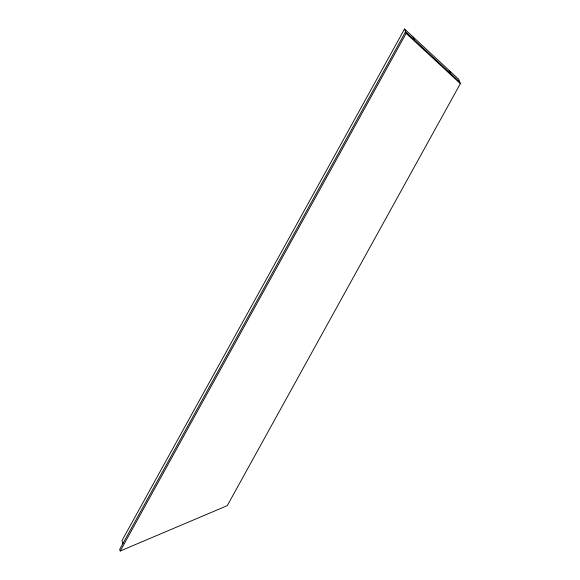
<?xml version="1.0" encoding="UTF-8"?>
<svg xmlns="http://www.w3.org/2000/svg" width="580" height="580" viewBox="0 0 580 580"><rect width="100%" height="100%" fill="white"/><g stroke="black" fill="none" stroke-linecap="round" stroke-linejoin="round"><path stroke-width="0.87" d="M404.528 29L405.565 31.762L119.661 549.441L120.241 551L227.266 505.651L460.339 83.636L458.729 79.315L404.528 29L121.945 540.669L122.982 543.431M120.241 551L406.145 33.321L405.565 31.762L459.759 82.077M406.145 33.321L460.339 83.636M449.203 70.47L450.725 73.696M413.09 36.946L414.62 40.172"/></g></svg>
